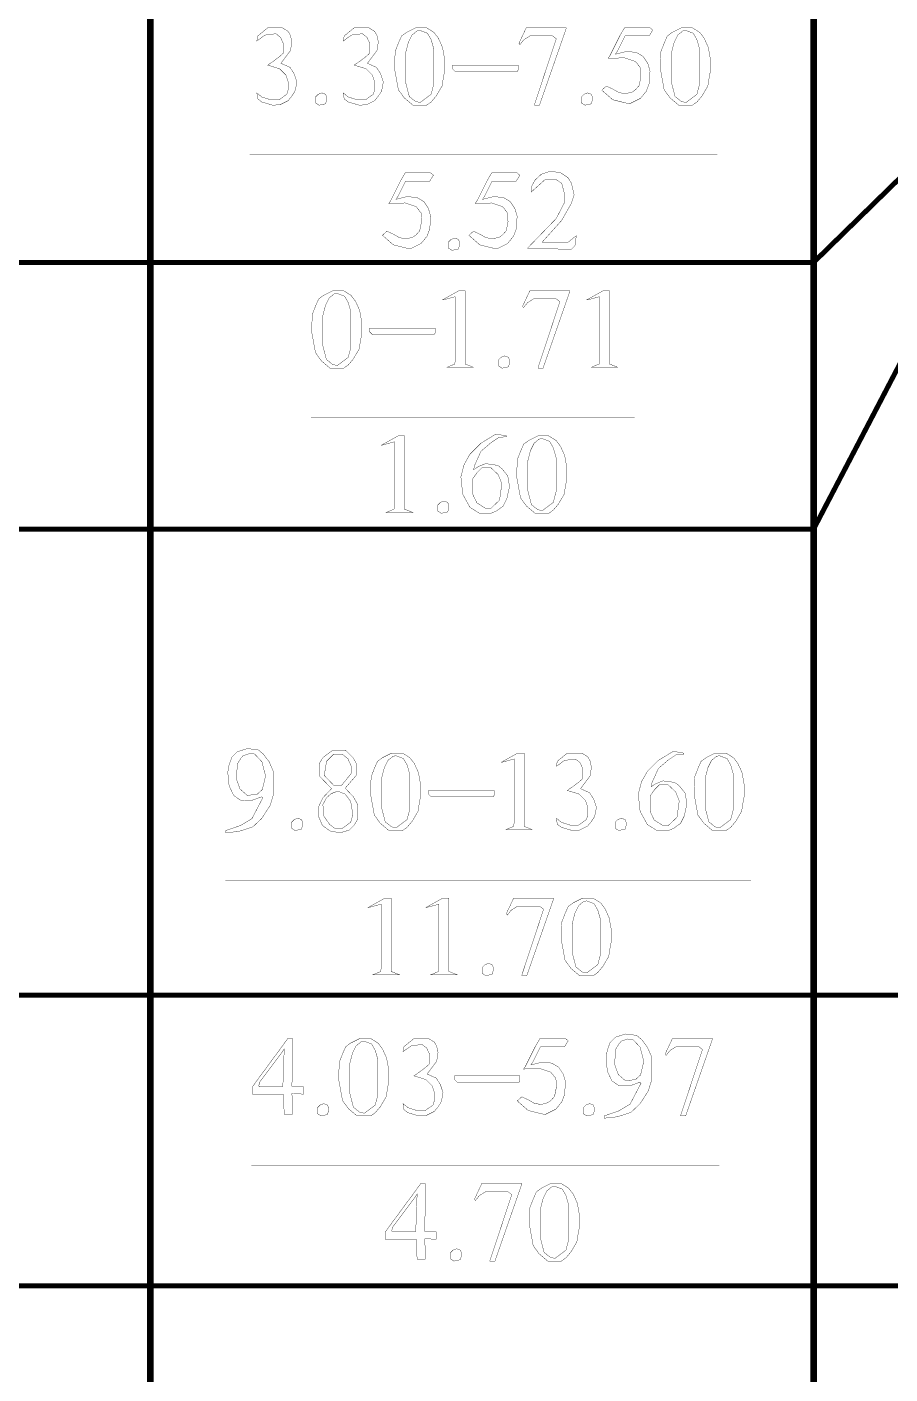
# Model space of a CAD drawing. Extents: x 94 to 452, y -72 to 1042.
# Drawn here: x 162.5 to 188.53, y 185.96 to 226.56 of the extents above; entities that cross this region are included whole.
import ezdxf

# ---------------------------------------------------------------- set-up
doc = ezdxf.new("R2010")
doc.units = 0
doc.header["$MEASUREMENT"] = 0
doc.layers.add('TREE_LAYER', color=7, linetype='Continuous')

msp = doc.modelspace()

# ---------------------------------------------------------------- linework, layer by layer
at = {"layer": 'TREE_LAYER'}
for points, const_width, elevation in [([(166.22612, 228.587353), (166.22612, 219.464371)], 0.2, 9.122982), ([(186.22612, 228.587353), (186.22612, 219.464371)], 0.2, 9.122982), ([(186.22612, 228.587353), (186.22612, 219.464371)], 0.2, 9.122982), ([(170.204001, 226.537231), (169.764785, 226.537231), (169.462824, 226.290172), (169.435373, 226.139192), (169.682432, 226.317623), (170.011844, 226.3588), (170.149099, 226.248996), (170.231452, 226.070564), (170.231452, 225.768603), (170.107922, 225.6588), (169.943216, 225.53527), (169.764785, 225.411741), (170.121648, 225.301937), (170.313805, 225.10978), (170.382432, 224.903898), (170.382432, 224.670564), (170.341256, 224.533309), (170.107922, 224.368603), (169.847138, 224.368603), (169.586354, 224.450956), (169.435373, 224.574486), (169.462824, 224.396054), (169.586354, 224.299976), (169.915765, 224.203898), (170.135373, 224.217623), (170.382432, 224.341152), (170.492236, 224.478407), (170.574589, 224.601937), (170.60204, 224.68429), (170.643216, 224.903898), (170.560863, 225.150956), (170.437334, 225.343113), (170.162824, 225.466643), (170.45106, 225.850956), (170.492236, 226.111741), (170.45106, 226.303898), (170.382432, 226.427427), (170.204001, 226.537231), (170.204001, 226.537231)], 0.01, 167), ([(172.811844, 226.537231), (172.372628, 226.537231), (172.070667, 226.290172), (172.043216, 226.139192), (172.290275, 226.317623), (172.619687, 226.3588), (172.756942, 226.248996), (172.839295, 226.070564), (172.839295, 225.768603), (172.715765, 225.6588), (172.55106, 225.53527), (172.372628, 225.411741), (172.729491, 225.301937), (172.921648, 225.10978), (172.990275, 224.903898), (172.990275, 224.670564), (172.949099, 224.533309), (172.715765, 224.368603), (172.454981, 224.368603), (172.194197, 224.450956), (172.043216, 224.574486), (172.070667, 224.396054), (172.194197, 224.299976), (172.523609, 224.203898), (172.743216, 224.217623), (172.990275, 224.341152), (173.100079, 224.478407), (173.182432, 224.601937), (173.209883, 224.68429), (173.25106, 224.903898), (173.168707, 225.150956), (173.045177, 225.343113), (172.770667, 225.466643), (173.058903, 225.850956), (173.100079, 226.111741), (173.058903, 226.303898), (172.990275, 226.427427), (172.811844, 226.537231), (172.811844, 226.537231)], 0.01, 167), ([(174.554981, 226.537231), (174.225569, 226.537231), (173.95106, 226.399976), (173.800079, 226.290172), (173.704001, 226.070564), (173.607922, 225.823505), (173.594197, 225.494094), (173.594197, 225.274486), (173.704001, 224.670564), (173.882432, 224.423505), (174.143216, 224.203898), (174.554981, 224.203898), (174.554981, 224.203898), (174.692236, 224.299976), (174.843216, 224.478407), (175.021648, 224.780368), (175.062824, 225.041152), (175.104001, 225.26076), (175.104001, 225.370564), (175.104001, 225.562721), (175.035373, 225.947035), (174.911844, 226.221545), (174.774589, 226.399976), (174.554981, 226.537231), (174.554981, 226.537231)], 0.01, 167), ([(174.335373, 226.454878), (174.362824, 226.454878), (174.582432, 226.372525), (174.692236, 226.180368), (174.774589, 225.892133), (174.774589, 224.848996), (174.692236, 224.533309), (174.362824, 224.286251), (174.225569, 224.313701), (174.033412, 224.464682), (173.923609, 224.890172), (173.923609, 225.782329), (174.005962, 226.098015), (174.115765, 226.317623), (174.266746, 226.441152), (174.335373, 226.454878), (174.335373, 226.454878)], 0.01, 167), ([(178.768707, 226.537231), (177.560863, 226.537231), (177.341256, 226.070564), (177.341256, 226.070564), (177.368707, 226.029388), (177.492236, 226.180368), (177.670667, 226.290172), (178.356942, 226.290172), (178.466746, 226.207819), (177.807922, 224.217623), (177.807922, 224.203898), (177.958903, 224.203898), (178.768707, 226.523505), (178.768707, 226.537231), (178.768707, 226.537231)], 0.01, 167), ([(181.294197, 226.537231), (180.525569, 226.537231), (180.388314, 226.303898), (180.086354, 225.699976), (180.031452, 225.617623), (180.525569, 225.631349), (180.854981, 225.521545), (181.005962, 225.329388), (181.019687, 225.068603), (180.964785, 224.794094), (180.854981, 224.670564), (180.758903, 224.601937), (180.55302, 224.547035), (180.347138, 224.588211), (180.182432, 224.68429), (179.97655, 224.780368), (179.839295, 224.656839), (180.168707, 224.368603), (180.498118, 224.286251), (180.67655, 224.245074), (181.005962, 224.40978), (181.184393, 224.629388), (181.266746, 224.848996), (181.294197, 225.233309), (181.225569, 225.466643), (181.088314, 225.672525), (180.882432, 225.796054), (180.580471, 225.823505), (180.25106, 225.741152), (180.319687, 225.850956), (180.539295, 226.290172), (181.266746, 226.290172), (181.37655, 226.468603), (181.294197, 226.537231), (181.294197, 226.537231)], 0.01, 167), ([(182.570667, 226.537231), (182.241256, 226.537231), (181.966746, 226.399976), (181.815765, 226.290172), (181.719687, 226.070564), (181.623609, 225.823505), (181.609883, 225.494094), (181.609883, 225.274486), (181.719687, 224.670564), (181.898118, 224.423505), (182.158903, 224.203898), (182.570667, 224.203898), (182.570667, 224.203898), (182.707922, 224.299976), (182.858903, 224.478407), (183.037334, 224.780368), (183.078511, 225.041152), (183.119687, 225.26076), (183.119687, 225.370564), (183.119687, 225.562721), (183.05106, 225.947035), (182.92753, 226.221545), (182.790275, 226.399976), (182.570667, 226.537231), (182.570667, 226.537231)], 0.01, 167), ([(182.35106, 226.454878), (182.378511, 226.454878), (182.598118, 226.372525), (182.707922, 226.180368), (182.790275, 225.892133), (182.790275, 224.848996), (182.707922, 224.533309), (182.378511, 224.286251), (182.241256, 224.313701), (182.049099, 224.464682), (181.939295, 224.890172), (181.939295, 225.782329), (182.021648, 226.098015), (182.131452, 226.317623), (182.282432, 226.441152), (182.35106, 226.454878), (182.35106, 226.454878)], 0.01, 167), ([(177.313805, 225.411741), (175.337334, 225.411741), (175.337334, 225.301937), (175.419687, 225.219584), (177.286354, 225.219584), (177.313805, 225.26076), (177.313805, 225.411741), (177.313805, 225.411741)], 0.01, 167), ([(171.507922, 224.533309), (171.398118, 224.574486), (171.288314, 224.533309), (171.205962, 224.450956), (171.205962, 224.272525), (171.315765, 224.203898), (171.507922, 224.245074), (171.535373, 224.341152), (171.535373, 224.354878), (171.535373, 224.464682), (171.507922, 224.533309), (171.507922, 224.533309)], 0.01, 167), ([(179.523609, 224.533309), (179.413805, 224.574486), (179.304001, 224.533309), (179.221648, 224.450956), (179.221648, 224.272525), (179.331452, 224.203898), (179.523609, 224.245074), (179.55106, 224.341152), (179.55106, 224.354878), (179.55106, 224.464682), (179.523609, 224.533309), (179.523609, 224.533309)], 0.01, 167), ([(186.22612, 219.464371), (191.22612, 224.349654)], 0.15, 6.990421), ([(169.215765, 222.711251), (183.325569, 222.711251)], 0.01, 167), ([(174.678511, 222.162231), (173.909883, 222.162231), (173.772628, 221.928898), (173.470667, 221.324976), (173.415765, 221.242623), (173.909883, 221.256349), (174.239295, 221.146545), (174.390275, 220.954388), (174.404001, 220.693603), (174.349099, 220.419094), (174.239295, 220.295564), (174.143216, 220.226937), (173.937334, 220.172035), (173.731452, 220.213211), (173.566746, 220.30929), (173.360863, 220.405368), (173.223609, 220.281839), (173.55302, 219.993603), (173.882432, 219.911251), (174.060863, 219.870074), (174.390275, 220.03478), (174.568707, 220.254388), (174.65106, 220.473996), (174.678511, 220.858309), (174.609883, 221.091643), (174.472628, 221.297525), (174.266746, 221.421054), (173.964785, 221.448505), (173.635373, 221.366152), (173.704001, 221.475956), (173.923609, 221.915172), (174.65106, 221.915172), (174.760863, 222.093603), (174.678511, 222.162231), (174.678511, 222.162231)], 0.01, 167), ([(177.286354, 222.162231), (176.517726, 222.162231), (176.380471, 221.928898), (176.078511, 221.324976), (176.023609, 221.242623), (176.517726, 221.256349), (176.847138, 221.146545), (176.998118, 220.954388), (177.011844, 220.693603), (176.956942, 220.419094), (176.847138, 220.295564), (176.75106, 220.226937), (176.545177, 220.172035), (176.339295, 220.213211), (176.174589, 220.30929), (175.968707, 220.405368), (175.831452, 220.281839), (176.160863, 219.993603), (176.490275, 219.911251), (176.668707, 219.870074), (176.998118, 220.03478), (177.17655, 220.254388), (177.258903, 220.473996), (177.286354, 220.858309), (177.217726, 221.091643), (177.080471, 221.297525), (176.874589, 221.421054), (176.572628, 221.448505), (176.243216, 221.366152), (176.311844, 221.475956), (176.531452, 221.915172), (177.258903, 221.915172), (177.368707, 222.093603), (177.286354, 222.162231), (177.286354, 222.162231)], 0.01, 167), ([(178.604001, 222.162231), (178.30204, 222.217133), (178.013805, 222.121054), (177.821648, 221.942623), (177.711844, 221.736741), (177.711844, 221.58576), (178.123609, 221.956349), (178.45302, 221.970074), (178.631452, 221.846545), (178.700079, 221.58576), (178.700079, 221.242623), (178.466746, 220.789682), (177.60204, 219.897525), (178.919687, 219.856349), (179.029491, 219.966152), (179.070667, 220.268113), (178.823609, 220.075956), (178.123609, 220.075956), (178.041256, 220.075956), (178.631452, 220.73478), (178.919687, 221.242623), (178.960863, 221.366152), (179.00204, 221.489682), (179.00204, 221.517133), (178.974589, 221.626937), (178.933412, 221.805368), (178.919687, 221.86027), (178.823609, 222.011251), (178.809883, 222.024976), (178.604001, 222.162231), (178.604001, 222.162231)], 0.01, 167), ([(186.22612, 211.425005), (191.22612, 220.992786)], 0.15, 10.795482), ([(175.515765, 220.158309), (175.405962, 220.199486), (175.296158, 220.158309), (175.213805, 220.075956), (175.213805, 219.897525), (175.323609, 219.828898), (175.515765, 219.870074), (175.543216, 219.966152), (175.543216, 219.979878), (175.543216, 220.089682), (175.515765, 220.158309), (175.515765, 220.158309)], 0.01, 167), ([(146.22612, 219.464371), (166.22612, 219.464371)], 0.15, 20), ([(166.22612, 219.464371), (166.22612, 211.425005)], 0.2, 8.039366), ([(166.22612, 219.464371), (186.22612, 219.464371)], 0.15, 20), ([(186.22612, 219.464371), (186.22612, 211.425005)], 0.2, 8.039366), ([(186.22612, 219.464371), (186.22612, 211.425005)], 0.2, 8.039366), ([(172.055517, 218.609716), (171.726105, 218.609716), (171.451595, 218.472461), (171.300615, 218.362658), (171.204536, 218.14305), (171.108458, 217.895991), (171.094732, 217.566579), (171.094732, 217.346971), (171.204536, 216.74305), (171.382968, 216.495991), (171.643752, 216.276383), (172.055517, 216.276383), (172.055517, 216.276383), (172.192772, 216.372461), (172.343752, 216.550893), (172.522183, 216.852854), (172.56336, 217.113638), (172.604536, 217.333246), (172.604536, 217.44305), (172.604536, 217.635207), (172.535909, 218.01952), (172.412379, 218.29403), (172.275125, 218.472461), (172.055517, 218.609716), (172.055517, 218.609716)], 0.01, 962), ([(171.835909, 218.527363), (171.86336, 218.527363), (172.082968, 218.44501), (172.192772, 218.252854), (172.275125, 217.964618), (172.275125, 216.921481), (172.192772, 216.605795), (171.86336, 216.358736), (171.726105, 216.386187), (171.533948, 216.537167), (171.424144, 216.962658), (171.424144, 217.854814), (171.506497, 218.170501), (171.616301, 218.390108), (171.767281, 218.513638), (171.835909, 218.527363), (171.835909, 218.527363)], 0.01, 962), ([(175.720223, 218.609716), (175.528066, 218.609716), (175.033948, 218.335207), (175.061399, 218.335207), (175.418262, 218.431285), (175.418262, 218.184226), (175.418262, 216.495991), (175.404536, 216.399912), (175.171203, 216.303834), (175.967281, 216.303834), (175.761399, 216.386187), (175.720223, 216.399912), (175.720223, 216.482265), (175.720223, 218.609716), (175.720223, 218.609716)], 0.01, 962), ([(178.877085, 218.609716), (177.669242, 218.609716), (177.449634, 218.14305), (177.449634, 218.14305), (177.477085, 218.101873), (177.600615, 218.252854), (177.779046, 218.362658), (178.465321, 218.362658), (178.575125, 218.280305), (177.916301, 216.290108), (177.916301, 216.276383), (178.067281, 216.276383), (178.877085, 218.595991), (178.877085, 218.609716), (178.877085, 218.609716)], 0.01, 962), ([(180.071203, 218.609716), (179.879046, 218.609716), (179.384928, 218.335207), (179.412379, 218.335207), (179.769242, 218.431285), (179.769242, 218.184226), (179.769242, 216.495991), (179.755517, 216.399912), (179.522183, 216.303834), (180.318262, 216.303834), (180.112379, 216.386187), (180.071203, 216.399912), (180.071203, 216.482265), (180.071203, 218.609716), (180.071203, 218.609716)], 0.01, 962), ([(174.81434, 217.484226), (172.83787, 217.484226), (172.83787, 217.374422), (172.920223, 217.292069), (174.786889, 217.292069), (174.81434, 217.333246), (174.81434, 217.484226), (174.81434, 217.484226)], 0.01, 962), ([(177.024144, 216.605795), (176.91434, 216.646971), (176.804536, 216.605795), (176.722183, 216.523442), (176.722183, 216.34501), (176.831987, 216.276383), (177.024144, 216.317559), (177.051595, 216.413638), (177.051595, 216.427363), (177.051595, 216.537167), (177.024144, 216.605795), (177.024144, 216.605795)], 0.01, 962), ([(171.067281, 214.783736), (180.826105, 214.783736)], 0.01, 962), ([(173.88787, 214.234716), (173.695713, 214.234716), (173.201595, 213.960207), (173.229046, 213.960207), (173.585909, 214.056285), (173.585909, 213.809226), (173.585909, 212.120991), (173.572183, 212.024912), (173.33885, 211.928834), (174.134928, 211.928834), (173.929046, 212.011187), (173.88787, 212.024912), (173.88787, 212.107265), (173.88787, 214.234716), (173.88787, 214.234716)], 0.01, 962), ([(176.962379, 214.234716), (176.646693, 214.289618), (176.193752, 214.015108), (175.86434, 213.685697), (175.685909, 213.37001), (175.58983, 212.999422), (175.644732, 212.477854), (175.86434, 212.079814), (176.152576, 211.901383), (176.495713, 211.901383), (176.660419, 211.97001), (176.866301, 212.120991), (176.976105, 212.340599), (177.044732, 212.656285), (177.044732, 212.779814), (177.003556, 213.026873), (176.893752, 213.164128), (176.825125, 213.246481), (176.729046, 213.328834), (176.578066, 213.37001), (176.331007, 213.397461), (176.125125, 213.315108), (175.974144, 213.21903), (176.001595, 213.342559), (176.193752, 213.76805), (176.207478, 213.781775), (176.495713, 214.028834), (176.742772, 214.19354), (176.742772, 214.19354), (176.962379, 214.207265), (176.962379, 214.234716), (176.962379, 214.234716)], 0.01, 962), ([(178.23885, 214.234716), (177.909438, 214.234716), (177.634928, 214.097461), (177.483948, 213.987658), (177.38787, 213.76805), (177.291791, 213.520991), (177.278066, 213.191579), (177.278066, 212.971971), (177.38787, 212.36805), (177.566301, 212.120991), (177.827085, 211.901383), (178.23885, 211.901383), (178.23885, 211.901383), (178.376105, 211.997461), (178.527085, 212.175893), (178.705517, 212.477854), (178.746693, 212.738638), (178.78787, 212.958246), (178.78787, 213.06805), (178.78787, 213.260207), (178.719242, 213.64452), (178.595713, 213.91903), (178.458458, 214.097461), (178.23885, 214.234716), (178.23885, 214.234716)], 0.01, 962), ([(178.019242, 214.152363), (178.046693, 214.152363), (178.266301, 214.07001), (178.376105, 213.877854), (178.458458, 213.589618), (178.458458, 212.546481), (178.376105, 212.230795), (178.046693, 211.983736), (177.909438, 212.011187), (177.717281, 212.162167), (177.607478, 212.587658), (177.607478, 213.479814), (177.68983, 213.795501), (177.799634, 214.015108), (177.950615, 214.138638), (178.019242, 214.152363), (178.019242, 214.152363)], 0.01, 962), ([(176.152576, 213.205305), (176.221203, 213.273932), (176.495713, 213.273932), (176.715321, 213.06805), (176.825125, 212.79354), (176.756497, 212.299422), (176.495713, 212.052363), (176.331007, 212.052363), (176.070223, 212.217069), (175.946693, 212.477854), (175.946693, 212.94452), (176.083948, 213.136677), (176.152576, 213.205305), (176.152576, 213.205305)], 0.01, 962), ([(175.191791, 212.230795), (175.081987, 212.271971), (174.972183, 212.230795), (174.88983, 212.148442), (174.88983, 211.97001), (174.999634, 211.901383), (175.191791, 211.942559), (175.219242, 212.038638), (175.219242, 212.052363), (175.219242, 212.162167), (175.191791, 212.230795), (175.191791, 212.230795)], 0.01, 962), ([(146.22612, 211.425005), (166.22612, 211.425005)], 0.15, 20), ([(166.22612, 211.425005), (166.22612, 197.373677)], 0.2, 14.051328), ([(166.22612, 211.425005), (186.22612, 211.425005)], 0.15, 20), ([(186.22612, 211.425005), (186.22612, 197.373677)], 0.2, 14.051328), ([(186.22612, 211.425005), (186.22612, 197.373677)], 0.2, 14.051328), ([(169.479105, 204.768866), (169.149693, 204.810043), (168.847732, 204.713965), (168.683027, 204.549259), (168.600674, 204.329651), (168.559497, 204.096317), (168.600674, 203.684553), (168.737929, 203.396317), (168.957536, 203.245337), (169.314399, 203.259063), (169.575183, 203.355141), (169.61636, 203.32769), (169.286948, 202.696317), (168.943811, 202.490435), (168.504595, 202.339455), (168.504595, 202.270827), (168.888909, 202.312004), (169.06734, 202.366906), (169.314399, 202.449259), (169.561458, 202.682592), (169.588909, 202.710043), (169.835968, 203.094357), (169.945772, 203.451219), (169.945772, 204.096317), (169.808517, 204.412004), (169.630085, 204.645337), (169.479105, 204.768866), (169.479105, 204.768866)], 0.01, 965), ([(169.135968, 204.631612), (169.218321, 204.659063), (169.369301, 204.645337), (169.588909, 204.412004), (169.698713, 203.986514), (169.602634, 203.574749), (169.451654, 203.437494), (169.149693, 203.396317), (168.930085, 203.588474), (168.820281, 203.890435), (168.847732, 204.343376), (168.957536, 204.521808), (168.971262, 204.535533), (169.012438, 204.590435), (169.135968, 204.631612), (169.135968, 204.631612)], 0.01, 965), ([(172.114399, 204.741416), (171.71636, 204.755141), (171.428125, 204.535533), (171.318321, 204.357102), (171.318321, 203.986514), (171.688909, 203.6022), (171.428125, 203.32769), (171.29087, 203.039455), (171.29087, 202.77867), (171.414399, 202.490435), (171.647732, 202.325729), (171.949693, 202.270827), (172.224203, 202.35318), (172.375183, 202.504161), (172.484987, 202.696317), (172.484987, 203.108082), (172.347732, 203.355141), (172.100674, 203.615925), (172.443811, 204.013965), (172.443811, 204.343376), (172.347732, 204.521808), (172.114399, 204.755141), (172.114399, 204.741416)], 0.01, 965), ([(173.830085, 204.672788), (173.500674, 204.672788), (173.226164, 204.535533), (173.075183, 204.425729), (172.979105, 204.206121), (172.883027, 203.959063), (172.869301, 203.629651), (172.869301, 203.410043), (172.979105, 202.806121), (173.157536, 202.559063), (173.418321, 202.339455), (173.830085, 202.339455), (173.830085, 202.339455), (173.96734, 202.435533), (174.118321, 202.613965), (174.296752, 202.915925), (174.337929, 203.17671), (174.379105, 203.396317), (174.379105, 203.506121), (174.379105, 203.698278), (174.310478, 204.082592), (174.186948, 204.357102), (174.049693, 204.535533), (173.830085, 204.672788), (173.830085, 204.672788)], 0.01, 965), ([(177.494791, 204.672788), (177.302634, 204.672788), (176.808517, 204.398278), (176.835968, 204.398278), (177.192831, 204.494357), (177.192831, 204.247298), (177.192831, 202.559063), (177.179105, 202.462984), (176.945772, 202.366906), (177.74185, 202.366906), (177.535968, 202.449259), (177.494791, 202.462984), (177.494791, 202.545337), (177.494791, 204.672788), (177.494791, 204.672788)], 0.01, 965), ([(179.237929, 204.672788), (178.798713, 204.672788), (178.496752, 204.425729), (178.469301, 204.274749), (178.71636, 204.45318), (179.045772, 204.494357), (179.183027, 204.384553), (179.26538, 204.206121), (179.26538, 203.904161), (179.14185, 203.794357), (178.977144, 203.670827), (178.798713, 203.547298), (179.155576, 203.437494), (179.347732, 203.245337), (179.41636, 203.039455), (179.41636, 202.806121), (179.375183, 202.668866), (179.14185, 202.504161), (178.881066, 202.504161), (178.620281, 202.586514), (178.469301, 202.710043), (178.496752, 202.531612), (178.620281, 202.435533), (178.949693, 202.339455), (179.169301, 202.35318), (179.41636, 202.47671), (179.526164, 202.613965), (179.608517, 202.737494), (179.635968, 202.819847), (179.677144, 203.039455), (179.594791, 203.286514), (179.471262, 203.47867), (179.196752, 203.6022), (179.484987, 203.986514), (179.526164, 204.247298), (179.484987, 204.439455), (179.41636, 204.562984), (179.237929, 204.672788), (179.237929, 204.672788)], 0.01, 965), ([(182.312438, 204.672788), (181.996752, 204.72769), (181.543811, 204.45318), (181.214399, 204.123768), (181.035968, 203.808082), (180.939889, 203.437494), (180.994791, 202.915925), (181.214399, 202.517886), (181.502634, 202.339455), (181.845772, 202.339455), (182.010478, 202.408082), (182.21636, 202.559063), (182.326164, 202.77867), (182.394791, 203.094357), (182.394791, 203.217886), (182.353615, 203.464945), (182.243811, 203.6022), (182.175183, 203.684553), (182.079105, 203.766906), (181.928125, 203.808082), (181.681066, 203.835533), (181.475183, 203.75318), (181.324203, 203.657102), (181.351654, 203.780631), (181.543811, 204.206121), (181.557536, 204.219847), (181.845772, 204.466906), (182.092831, 204.631612), (182.092831, 204.631612), (182.312438, 204.645337), (182.312438, 204.672788), (182.312438, 204.672788)], 0.01, 965), ([(183.588909, 204.672788), (183.259497, 204.672788), (182.984987, 204.535533), (182.834007, 204.425729), (182.737929, 204.206121), (182.64185, 203.959063), (182.628125, 203.629651), (182.628125, 203.410043), (182.737929, 202.806121), (182.91636, 202.559063), (183.177144, 202.339455), (183.588909, 202.339455), (183.588909, 202.339455), (183.726164, 202.435533), (183.877144, 202.613965), (184.055576, 202.915925), (184.096752, 203.17671), (184.137929, 203.396317), (184.137929, 203.506121), (184.137929, 203.698278), (184.069301, 204.082592), (183.945772, 204.357102), (183.808517, 204.535533), (183.588909, 204.672788), (183.588909, 204.672788)], 0.01, 965), ([(171.743811, 204.631612), (171.757536, 204.645337), (172.004595, 204.645337), (172.196752, 204.494357), (172.210478, 204.439455), (172.279105, 204.288474), (172.279105, 204.055141), (171.99087, 203.698278), (171.757536, 203.698278), (171.469301, 204.000239), (171.537929, 204.425729), (171.743811, 204.631612), (171.743811, 204.631612)], 0.01, 965), ([(173.610478, 204.590435), (173.637929, 204.590435), (173.857536, 204.508082), (173.96734, 204.315925), (174.049693, 204.02769), (174.049693, 202.984553), (173.96734, 202.668866), (173.637929, 202.421808), (173.500674, 202.449259), (173.308517, 202.600239), (173.198713, 203.025729), (173.198713, 203.917886), (173.281066, 204.233572), (173.39087, 204.45318), (173.54185, 204.57671), (173.610478, 204.590435), (173.610478, 204.590435)], 0.01, 965), ([(183.369301, 204.590435), (183.396752, 204.590435), (183.61636, 204.508082), (183.726164, 204.315925), (183.808517, 204.02769), (183.808517, 202.984553), (183.726164, 202.668866), (183.396752, 202.421808), (183.259497, 202.449259), (183.06734, 202.600239), (182.957536, 203.025729), (182.957536, 203.917886), (183.039889, 204.233572), (183.149693, 204.45318), (183.300674, 204.57671), (183.369301, 204.590435), (183.369301, 204.590435)], 0.01, 965), ([(171.894791, 203.519847), (172.100674, 203.437494), (172.26538, 203.217886), (172.334007, 202.819847), (172.26538, 202.586514), (172.018321, 202.408082), (171.784987, 202.408082), (171.634007, 202.517886), (171.455576, 202.77867), (171.428125, 203.121808), (171.537929, 203.32769), (171.661458, 203.437494), (171.771262, 203.492396), (171.894791, 203.519847)], 0.01, 965), ([(176.588909, 203.547298), (174.612438, 203.547298), (174.612438, 203.437494), (174.694791, 203.355141), (176.561458, 203.355141), (176.588909, 203.396317), (176.588909, 203.547298), (176.588909, 203.547298)], 0.01, 965), ([(181.502634, 203.643376), (181.571262, 203.712004), (181.845772, 203.712004), (182.06538, 203.506121), (182.175183, 203.231612), (182.106556, 202.737494), (181.845772, 202.490435), (181.681066, 202.490435), (181.420281, 202.655141), (181.296752, 202.915925), (181.296752, 203.382592), (181.434007, 203.574749), (181.502634, 203.643376), (181.502634, 203.643376)], 0.01, 965), ([(170.783027, 202.668866), (170.673223, 202.710043), (170.563419, 202.668866), (170.481066, 202.586514), (170.481066, 202.408082), (170.59087, 202.339455), (170.783027, 202.380631), (170.810478, 202.47671), (170.810478, 202.490435), (170.810478, 202.600239), (170.783027, 202.668866), (170.783027, 202.668866)], 0.01, 965), ([(180.54185, 202.668866), (180.432046, 202.710043), (180.322242, 202.668866), (180.239889, 202.586514), (180.239889, 202.408082), (180.349693, 202.339455), (180.54185, 202.380631), (180.569301, 202.47671), (180.569301, 202.490435), (180.569301, 202.600239), (180.54185, 202.668866), (180.54185, 202.668866)], 0.01, 965), ([(168.49087, 200.846808), (184.343811, 200.846808)], 0.01, 965), ([(173.486948, 200.297788), (173.294791, 200.297788), (172.800674, 200.023278), (172.828125, 200.023278), (173.184987, 200.119357), (173.184987, 199.872298), (173.184987, 198.184063), (173.171262, 198.087984), (172.937929, 197.991906), (173.734007, 197.991906), (173.528125, 198.074259), (173.486948, 198.087984), (173.486948, 198.170337), (173.486948, 200.297788), (173.486948, 200.297788)], 0.01, 965), ([(175.230085, 200.297788), (175.037929, 200.297788), (174.543811, 200.023278), (174.571262, 200.023278), (174.928125, 200.119357), (174.928125, 199.872298), (174.928125, 198.184063), (174.914399, 198.087984), (174.681066, 197.991906), (175.477144, 197.991906), (175.271262, 198.074259), (175.230085, 198.087984), (175.230085, 198.170337), (175.230085, 200.297788), (175.230085, 200.297788)], 0.01, 965), ([(178.386948, 200.297788), (177.179105, 200.297788), (176.959497, 199.831121), (176.959497, 199.831121), (176.986948, 199.789945), (177.110478, 199.940925), (177.288909, 200.050729), (177.975183, 200.050729), (178.084987, 199.968376), (177.426164, 197.97818), (177.426164, 197.964455), (177.577144, 197.964455), (178.386948, 200.284063), (178.386948, 200.297788), (178.386948, 200.297788)], 0.01, 965), ([(179.581066, 200.297788), (179.251654, 200.297788), (178.977144, 200.160533), (178.826164, 200.050729), (178.730085, 199.831121), (178.634007, 199.584063), (178.620281, 199.254651), (178.620281, 199.035043), (178.730085, 198.431121), (178.908517, 198.184063), (179.169301, 197.964455), (179.581066, 197.964455), (179.581066, 197.964455), (179.718321, 198.060533), (179.869301, 198.238965), (180.047732, 198.540925), (180.088909, 198.80171), (180.130085, 199.021317), (180.130085, 199.131121), (180.130085, 199.323278), (180.061458, 199.707592), (179.937929, 199.982102), (179.800674, 200.160533), (179.581066, 200.297788), (179.581066, 200.297788)], 0.01, 965), ([(179.361458, 200.215435), (179.388909, 200.215435), (179.608517, 200.133082), (179.718321, 199.940925), (179.800674, 199.65269), (179.800674, 198.609553), (179.718321, 198.293866), (179.388909, 198.046808), (179.251654, 198.074259), (179.059497, 198.225239), (178.949693, 198.650729), (178.949693, 199.542886), (179.032046, 199.858572), (179.14185, 200.07818), (179.292831, 200.20171), (179.361458, 200.215435), (179.361458, 200.215435)], 0.01, 965), ([(176.534007, 198.293866), (176.424203, 198.335043), (176.314399, 198.293866), (176.232046, 198.211514), (176.232046, 198.033082), (176.34185, 197.964455), (176.534007, 198.005631), (176.561458, 198.10171), (176.561458, 198.115435), (176.561458, 198.225239), (176.534007, 198.293866), (176.534007, 198.293866)], 0.01, 965), ([(146.22612, 197.373677), (166.22612, 197.373677)], 0.15, 20), ([(166.22612, 197.373677), (166.22612, 188.616105)], 0.2, 8.757572), ([(166.22612, 197.373677), (186.22612, 197.373677)], 0.15, 20), ([(186.22612, 197.373677), (186.22612, 188.616105)], 0.2, 8.757572), ([(186.22612, 197.373677), (186.22612, 188.616105)], 0.2, 8.757572), ([(186.22612, 197.373677), (191.22612, 197.373677)], 0.15, 5), ([(180.885494, 196.165469), (180.556082, 196.206646), (180.254121, 196.110567), (180.089415, 195.945862), (180.007062, 195.726254), (179.965886, 195.49292), (180.007062, 195.081156), (180.144317, 194.79292), (180.363925, 194.64194), (180.720788, 194.655665), (180.981572, 194.751744), (181.022749, 194.724293), (180.693337, 194.09292), (180.3502, 193.887038), (179.910984, 193.736058), (179.910984, 193.66743), (180.295298, 193.708607), (180.473729, 193.763509), (180.720788, 193.845862), (180.967847, 194.079195), (180.995298, 194.106646), (181.242356, 194.49096), (181.35216, 194.847822), (181.35216, 195.49292), (181.214905, 195.808607), (181.036474, 196.04194), (180.885494, 196.165469), (180.885494, 196.165469)], 0.01, 967), ([(170.509023, 196.069391), (170.371768, 196.069391), (169.30118, 194.614489), (169.30118, 194.394881), (170.234513, 194.394881), (170.261964, 193.79096), (170.509023, 193.79096), (170.495298, 194.408607), (170.838435, 194.394881), (170.838435, 194.614489), (170.495298, 194.628214), (170.509023, 196.069391), (170.509023, 196.069391)], 0.01, 967), ([(170.179611, 195.630175), (170.261964, 195.753705), (170.220788, 194.628214), (169.520788, 194.614489), (169.493337, 194.64194), (169.520788, 194.751744), (170.179611, 195.630175), (170.179611, 195.630175)], 0.01, 967), ([(172.869807, 196.069391), (172.540396, 196.069391), (172.265886, 195.932136), (172.114905, 195.822332), (172.018827, 195.602724), (171.922749, 195.355665), (171.909023, 195.026254), (171.909023, 194.806646), (172.018827, 194.202724), (172.197258, 193.955665), (172.458043, 193.736058), (172.869807, 193.736058), (172.869807, 193.736058), (173.007062, 193.832136), (173.158043, 194.010567), (173.336474, 194.312528), (173.377651, 194.573312), (173.418827, 194.79292), (173.418827, 194.902724), (173.418827, 195.094881), (173.3502, 195.479195), (173.22667, 195.753705), (173.089415, 195.932136), (172.869807, 196.069391), (172.869807, 196.069391)], 0.01, 967), ([(172.6502, 195.987038), (172.677651, 195.987038), (172.897258, 195.904685), (173.007062, 195.712528), (173.089415, 195.424293), (173.089415, 194.381156), (173.007062, 194.065469), (172.677651, 193.818411), (172.540396, 193.845862), (172.348239, 193.996842), (172.238435, 194.422332), (172.238435, 195.314489), (172.320788, 195.630175), (172.430592, 195.849783), (172.581572, 195.973312), (172.6502, 195.987038), (172.6502, 195.987038)], 0.01, 967), ([(174.612945, 196.069391), (174.173729, 196.069391), (173.871768, 195.822332), (173.844317, 195.671352), (174.091376, 195.849783), (174.420788, 195.89096), (174.558043, 195.781156), (174.640396, 195.602724), (174.640396, 195.300763), (174.516866, 195.19096), (174.35216, 195.06743), (174.173729, 194.943901), (174.530592, 194.834097), (174.722749, 194.64194), (174.791376, 194.436058), (174.791376, 194.202724), (174.7502, 194.065469), (174.516866, 193.900763), (174.256082, 193.900763), (173.995298, 193.983116), (173.844317, 194.106646), (173.871768, 193.928214), (173.995298, 193.832136), (174.324709, 193.736058), (174.544317, 193.749783), (174.791376, 193.873312), (174.90118, 194.010567), (174.983533, 194.134097), (175.010984, 194.21645), (175.05216, 194.436058), (174.969807, 194.683116), (174.846278, 194.875273), (174.571768, 194.998803), (174.860003, 195.383116), (174.90118, 195.643901), (174.860003, 195.836058), (174.791376, 195.959587), (174.612945, 196.069391), (174.612945, 196.069391)], 0.01, 967), ([(178.744317, 196.069391), (177.97569, 196.069391), (177.838435, 195.836058), (177.536474, 195.232136), (177.481572, 195.149783), (177.97569, 195.163509), (178.305102, 195.053705), (178.456082, 194.861548), (178.469807, 194.600763), (178.414905, 194.326254), (178.305102, 194.202724), (178.209023, 194.134097), (178.003141, 194.079195), (177.797258, 194.120371), (177.632552, 194.21645), (177.42667, 194.312528), (177.289415, 194.188999), (177.618827, 193.900763), (177.948239, 193.818411), (178.12667, 193.777234), (178.456082, 193.94194), (178.634513, 194.161548), (178.716866, 194.381156), (178.744317, 194.765469), (178.67569, 194.998803), (178.538435, 195.204685), (178.332552, 195.328214), (178.030592, 195.355665), (177.70118, 195.273312), (177.769807, 195.383116), (177.989415, 195.822332), (178.716866, 195.822332), (178.82667, 196.000763), (178.744317, 196.069391), (178.744317, 196.069391)], 0.01, 967), ([(180.542356, 196.028214), (180.624709, 196.055665), (180.77569, 196.04194), (180.995298, 195.808607), (181.105102, 195.383116), (181.009023, 194.971352), (180.858043, 194.834097), (180.556082, 194.79292), (180.336474, 194.985077), (180.22667, 195.287038), (180.254121, 195.739979), (180.363925, 195.918411), (180.377651, 195.932136), (180.418827, 195.987038), (180.542356, 196.028214), (180.542356, 196.028214)], 0.01, 967), ([(183.177651, 196.069391), (181.969807, 196.069391), (181.7502, 195.602724), (181.7502, 195.602724), (181.777651, 195.561548), (181.90118, 195.712528), (182.079611, 195.822332), (182.765886, 195.822332), (182.87569, 195.739979), (182.216866, 193.749783), (182.216866, 193.736058), (182.367847, 193.736058), (183.177651, 196.055665), (183.177651, 196.069391), (183.177651, 196.069391)], 0.01, 967), ([(177.371768, 194.943901), (175.395298, 194.943901), (175.395298, 194.834097), (175.477651, 194.751744), (177.344317, 194.751744), (177.371768, 194.79292), (177.371768, 194.943901), (177.371768, 194.943901)], 0.01, 967), ([(171.565886, 194.065469), (171.456082, 194.106646), (171.346278, 194.065469), (171.263925, 193.983116), (171.263925, 193.804685), (171.373729, 193.736058), (171.565886, 193.777234), (171.593337, 193.873312), (171.593337, 193.887038), (171.593337, 193.996842), (171.565886, 194.065469), (171.565886, 194.065469)], 0.01, 967), ([(179.581572, 194.065469), (179.471768, 194.106646), (179.361964, 194.065469), (179.279611, 193.983116), (179.279611, 193.804685), (179.389415, 193.736058), (179.581572, 193.777234), (179.609023, 193.873312), (179.609023, 193.887038), (179.609023, 193.996842), (179.581572, 194.065469), (179.581572, 194.065469)], 0.01, 967), ([(169.273729, 192.243411), (183.383533, 192.243411)], 0.01, 967), ([(174.516866, 191.694391), (174.379611, 191.694391), (173.309023, 190.239489), (173.309023, 190.019881), (174.242356, 190.019881), (174.269807, 189.41596), (174.516866, 189.41596), (174.503141, 190.033607), (174.846278, 190.019881), (174.846278, 190.239489), (174.503141, 190.253214), (174.516866, 191.694391), (174.516866, 191.694391)], 0.01, 967), ([(177.42667, 191.694391), (176.218827, 191.694391), (175.999219, 191.227724), (175.999219, 191.227724), (176.02667, 191.186548), (176.1502, 191.337528), (176.328631, 191.447332), (177.014905, 191.447332), (177.124709, 191.364979), (176.465886, 189.374783), (176.465886, 189.361058), (176.616866, 189.361058), (177.42667, 191.680665), (177.42667, 191.694391), (177.42667, 191.694391)], 0.01, 967), ([(178.620788, 191.694391), (178.291376, 191.694391), (178.016866, 191.557136), (177.865886, 191.447332), (177.769807, 191.227724), (177.673729, 190.980665), (177.660003, 190.651254), (177.660003, 190.431646), (177.769807, 189.827724), (177.948239, 189.580665), (178.209023, 189.361058), (178.620788, 189.361058), (178.620788, 189.361058), (178.758043, 189.457136), (178.909023, 189.635567), (179.087454, 189.937528), (179.128631, 190.198312), (179.169807, 190.41792), (179.169807, 190.527724), (179.169807, 190.719881), (179.10118, 191.104195), (178.977651, 191.378705), (178.840396, 191.557136), (178.620788, 191.694391), (178.620788, 191.694391)], 0.01, 967), ([(174.187454, 191.255175), (174.269807, 191.378705), (174.228631, 190.253214), (173.528631, 190.239489), (173.50118, 190.26694), (173.528631, 190.376744), (174.187454, 191.255175), (174.187454, 191.255175)], 0.01, 967), ([(178.40118, 191.612038), (178.428631, 191.612038), (178.648239, 191.529685), (178.758043, 191.337528), (178.840396, 191.049293), (178.840396, 190.006156), (178.758043, 189.690469), (178.428631, 189.443411), (178.291376, 189.470862), (178.099219, 189.621842), (177.989415, 190.047332), (177.989415, 190.939489), (178.071768, 191.255175), (178.181572, 191.474783), (178.332552, 191.598312), (178.40118, 191.612038), (178.40118, 191.612038)], 0.01, 967), ([(175.573729, 189.690469), (175.463925, 189.731646), (175.354121, 189.690469), (175.271768, 189.608116), (175.271768, 189.429685), (175.381572, 189.361058), (175.573729, 189.402234), (175.60118, 189.498312), (175.60118, 189.512038), (175.60118, 189.621842), (175.573729, 189.690469), (175.573729, 189.690469)], 0.01, 967), ([(146.22612, 188.616105), (166.22612, 188.616105)], 0.15, 20), ([(166.22612, 188.616105), (166.22612, 176.721492)], 0.2, 11.894613), ([(166.22612, 188.616105), (186.22612, 188.616105)], 0.15, 20), ([(186.22612, 188.616105), (186.22612, 176.721492)], 0.2, 11.894613), ([(186.22612, 188.616105), (186.22612, 176.721492)], 0.2, 11.894613), ([(186.22612, 188.616105), (191.22612, 188.620814)], 0.15, 5.000002)]:
    msp.add_lwpolyline(points, dxfattribs=dict(at, const_width=const_width, elevation=elevation))

doc.saveas('drawing.dxf')
